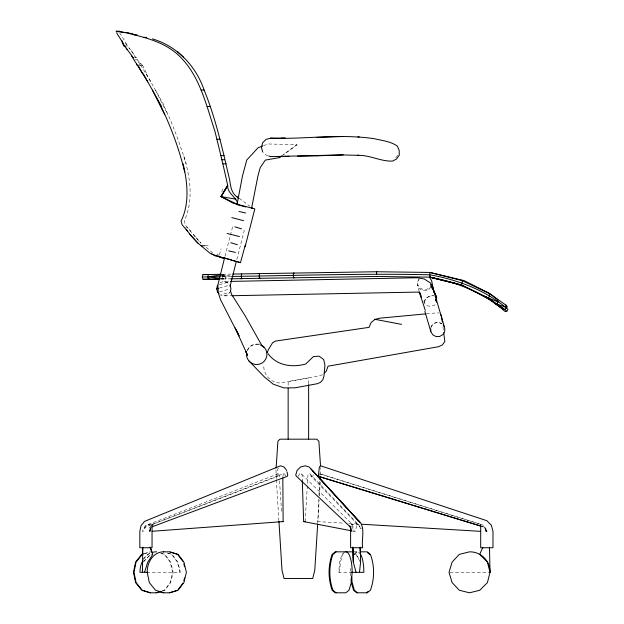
<?xml version="1.0" encoding="UTF-8"?>
<svg xmlns="http://www.w3.org/2000/svg" width="624" height="624" viewBox="0 0 624 624"><rect width="100%" height="100%" fill="white"/><g stroke="black" fill="none" stroke-linecap="round" stroke-linejoin="round"><path stroke-width="0.47" stroke-dasharray="3.12 2.34" d="M318.817 499.301L317.819 521.594L343.996 523.162M318.989 495.425L319.636 480.886M305.128 521.594L307.983 475.075L308.669 473.741L309.964 473.741L358.137 524.316L359.923 526.796L311.236 476.33L309.964 473.741M317.733 523.037L319.176 499.902M319.418 496.049L320.323 481.588M320.744 474.841L320.635 467.555M275.987 470.028L276.284 478.694M339.487 572.317L340.439 562.076L342.654 554.393L344.557 552.856M350.485 571.389L351 565.796M220.319 278.374L225.155 278.928L225.085 274.225L221.364 274.295M226.138 276.565L225.841 278.92L220.514 279.022M279.302 477.009L278.819 473.741L278.273 473.741L277.836 476.33L146.071 526.796L144.503 528.739L143.902 528.739L143.341 531.352L142.327 531.352L145.291 525.58L148.434 524.183L152.045 524.183L152.045 526.063M424.32 302.64L424.718 300.284A7.168 5.07 -16.3 0 1 433.602 295.76L429.967 296.111L426.715 297.765L424.265 301.501M221.871 192.052L222.557 188.409M221.364 276.65L224.25 276.588L223.782 278.951L222.76 278.967L222.222 276.619L222.69 274.264L232.05 274.084M224.968 256.347L232.682 226.442L233.454 226.715M236.792 259.529L244.265 230.552L243.485 230.279M219.43 254.81L221.021 248.836M278.273 473.741L148.801 524.316L148.496 525.205L146.008 526.032L144.183 528.294L144.503 528.739M152.108 525.205L152.412 524.316L283.358 473.741L284.552 473.741L285.909 476.33M151.546 525.58L152.045 524.183M283.358 473.741L282.828 477.009M278.359 467.875L277.282 470.41L276.892 475.067L277.235 476.33L277.836 476.33M419.312 278.795L417.526 282.056L418.4 279.404M431.434 284.427L429.655 287.687L426.683 289.357L422.986 289.474L419.757 287.773L417.862 284.723L418.993 291.174M430.568 287.079L429.671 288.709L426.504 290.636L422.791 290.722L419.539 288.935L417.612 285.761L417.511 281.026M430.716 327.889L432.502 324.636L435.677 322.709L439.382 322.624L442.642 324.41M298.171 476.33L299.793 473.741L301.322 473.741L352.287 524.316L354.237 531.352L355.212 531.352L357.162 524.316L358.137 524.316M247.057 350.86L250.06 346.492L254.849 344.206L260.13 344.627L258.851 343.777M395.834 157.825L398.05 154.643M149.003 528.294L150.829 526.032M143.77 561.374L150.517 554.393M143.278 562.076L150.696 554.393L152.802 554.393M351.094 525.112L352.061 524.183L357.903 524.183L360.734 525.58M263.476 145.688L267.961 143.98L297.055 144.698L283.608 154.729M345.041 551.834L341.874 554.393L339.659 562.076L338.707 572.317L351.367 572.317M354.198 553.886L356.725 551.834A20.062 6.201 -90 0 1 359.315 553.472M354.346 554.393L357.505 551.834A20.062 6.201 -90 0 1 360.672 554.393M297.055 144.698L281.151 156.296M351.749 528.739L352.474 528.294L351.78 526.032L350.828 525.205M137.038 57.314L135.502 57.829C133.318 51.441 126.929 47.518 125.26 40.927M151.655 525.759L153.317 525.205L153.013 524.316L152.412 524.316M144.55 553.543L150.072 551.834M144.105 553.823L150.556 551.834M162.536 590.811L164.377 590.242L170.173 582.559L172.661 572.317L170.173 562.076L164.377 554.393L160.696 553.254M162.1 591.092L164.861 590.242L170.656 582.559L173.144 572.317L170.656 562.076L164.861 554.393L160.259 552.973M322.53 374.759L317.53 376.288L279.958 383.003C270.527 382.871 262.774 374.026 263.89 364.658M220.108 282.578L223.673 281.549L230.482 281.408M219.313 284.739L227.276 282.438L228.626 283.717L227.276 282.438L223.673 281.549L227.269 282.438M219.313 288.085L228.181 285.519M219.453 291.907L229.211 289.084M223.954 295.877L227.518 294.848L230.092 292.172L220.35 294.988L223.954 295.877L230.763 295.745M221.231 274.825L225.085 274.225M426.457 313.817L437.089 312.819L439.078 313.131M221.348 275.629L230.997 275.441M221.481 275.629L226.122 275.535M221.941 276.635L224.78 276.58M220.888 279.006L223.782 278.951M222.222 276.619L231.013 276.471M222.76 278.967L230.303 278.827M311.236 476.33L312.64 476.33L313.326 475.067L312.897 473.203M125.003 46.051L127.312 46.051M134.737 59.873L137.038 59.873M137.038 64.997L142.163 65.512L140.111 64.997L139.597 63.976L140.111 64.997M185.429 227.838L187.738 227.838L195.413 237.058M205.655 245.762L208.221 245.762M480.691 524.183L483.764 525.58M148.801 524.316L149.401 524.316L149.705 525.205M351.312 524.316L352.287 524.316M361.491 528.739L360.516 528.739L359.572 526.032M353.808 551.834L359.65 551.834M352.583 554.393L356.288 554.393L359.744 560.539M146.741 572.317L180.367 572.317L177.879 562.076L172.084 554.393L167.482 552.973M449.99 572.317L489.052 572.317M348.839 523.45L359.502 524.09M351.374 530.798L354.237 531.352M166.998 552.973L171.6 554.393L177.395 562.076L179.884 572.317M319.379 473.741L480.691 524.316L480.691 525.205M480.691 524.316L319.777 473.741L319.901 475.075M267.922 155.704L266.081 155.087L263.32 152.63M216.926 253.952L218.4 254.982M239.164 198.284L249.748 206.138M212.659 252.931L205.655 246.784M138.06 61.924L142.67 65.512L146.773 73.702M140.626 64.997L150.868 81.892M195.928 237.565L201.053 243.204L192.855 233.984M142.67 65.512L135.502 57.829L134.48 55.271M189.275 229.375L190.811 231.426M187.738 227.838L185.172 224.765L184.15 221.185C193.877 200.499 190.234 176.662 183.635 155.633M119.629 32.737L124.753 40.927L126.797 46.051M132.943 53.219L129.355 48.095M301.322 473.741L302.094 475.075L302.289 480.886M146.258 73.702L164.689 106.478M355.992 554.393L360.321 562.076M155.477 90.09L167.762 114.668M423.719 301.298L424.507 302.991A7.168 5.07 -16.3 0 0 436.059 304.184M164.182 106.478C173.238 124.956 179.93 144.331 186.202 163.831M286.673 470.41L287.102 472.267M442.962 326.945L443.461 330.814M350.485 573.245L350.743 576.038M279.552 480.886L281.588 511.906M276.338 479.661L278.873 520.143M417.589 284.739L417.612 285.761M308.63 383.698L308.63 377.863L288.148 381.537L288.148 387.301M143.426 558.831A20.062 16.232 -90 0 1 150.4 552.95M143.387 559.619A20.062 16.232 90 0 1 150.883 552.95M247.377 350.048A10.241 10.241 0 0 1 260.13 344.627M430.997 327.007A7.168 7.168 0 0 1 441.932 323.817"/><path stroke-width="0.94" d="M352.63 551.702L352.693 547.225M142.529 553.979L142.639 547.225M142.826 547.225L142.412 572.317L142.568 570.453M231.598 276.448C297.687 275.582 363.776 273.234 429.866 274.81C458.102 279.841 486.244 290.425 507.959 309.348L506.688 311.524L505.151 311.548C484.325 292.952 457.189 282.243 429.881 277.157L429.803 272.454L462.283 280.652L462.228 282.711L461.417 284.918L460.66 284.934L429.835 277.157L376.475 276.455M319.722 478.951L319.855 476.042M317.671 524.004L314.777 570.266L312.725 578.464L284.053 578.464L282.001 570.266L278.936 521.11M276.112 468.109L277.906 441.223L279.958 439.179L316.828 439.179L318.872 441.223L320.525 465.8L319.355 467.033L318.373 476.33L483.327 526.796M359.455 572.317L360.61 562.076L360.298 547.225M233.314 260.614L240.482 262.657L245.318 244.967M241.636 273.905L241.332 276.26L241.714 278.616L242.393 278.6L230.708 278.827M353.473 549.916L352.88 554.393L353.309 562.076L356.047 572.317M251.527 208.51L257.876 176.225L260.153 167.731L265.309 160.103L279.24 157.63L281.424 156.179M435.934 300.877L436.652 297.352L432.861 288.74M230.116 286.143L236.309 261.394L240.482 262.657M150.524 528.739L149.963 531.352L149.549 531.352L150.977 527.202M435.88 300.659L436.644 297.297L430.966 284.443L432.331 288.943M183.869 580.694L184.548 577.902M219.016 293.701L217.682 292.422L216.645 288.85L217.534 285.254M230.318 291.275L230.981 288.569L229.991 285.004M245.092 246.784L254.818 208.892L233.314 203.26L221.021 196.599L227.674 185.336C223.751 167.107 219.336 149.191 214.874 131.056C206.037 104.465 199.508 74.443 178.004 54.756C163.706 41.675 144.027 37.175 125.775 32.737L120.143 31.715M224.484 258.219L217.862 285.168L218.252 292.64L220.561 299.762L239.07 336.001L236.449 330.119M220.818 274.295L208.361 274.552L207.745 276.916L208.432 279.263L219.586 279.037M209.742 279.24L203.042 279.31L202.238 276.97L202.972 274.599L208.634 274.544M144.518 572.317L147.794 562.076L152.802 554.393L150.314 547.225M376.701 274.1L376.576 271.744L430.045 272.446L464.162 280.621L489.778 293.537L497.601 299.567L497.944 301.844L497.156 304.192L503.654 309.637L487.781 298.077L490.901 300.121M267.142 352.778L268.445 349.502L272.61 342.732L275.332 341.11L368.995 327.366L371.077 322.639L375.047 319.34L380.078 318.154L425.498 313.903M482.836 547.225L479.762 554.393L487.445 562.076L490.004 572.317L487.445 582.559L479.762 590.242L469.521 592.8L459.28 590.242L452.111 582.559L449.038 572.317L452.111 562.076L459.28 554.393L469.521 551.834A20.062 20.062 0 0 1 490.004 572.317L489.497 547.225M506.688 311.524L505.19 309.613L506.368 307.351L505.9 305.066L489.31 293.545L462.283 280.652M226.138 188.409L221.021 196.599L237.557 204.383M178.199 589.469L182.84 583.323M142.264 554.393L136.055 562.076L133.981 572.317L136.055 582.559L142.264 590.242L150.556 592.8M324.418 372.949L326.297 371.132L328.029 366.202L438.571 346.71L442.416 344.916L444.85 341.445L443.711 332.748M336.079 551.834L332.912 554.393C328.84 565.89 328.84 578.744 332.912 590.242L336.079 592.8M366.467 592.8L368.363 591.263M279.24 157.63L280.371 156.835M442.868 334.55L439.694 336.476L435.981 336.554L432.728 334.768L430.802 331.601L424.866 311.282M133.965 57.314L132.943 57.829C129.8 51.909 124.215 47.401 122.187 40.927M262.579 146.032L258.094 147.74L246.776 160.001L242.424 176.225L237.034 204.617L245.786 206.981M152.084 526.796L287.212 476.33L287.758 475.067L287.102 472.267M143.621 553.823L141.781 554.393L135.572 562.076L133.497 572.317L135.572 582.559L141.781 590.242L150.072 592.8L156.569 592.8L161.179 591.38M156.086 592.8L160.696 591.38M169.33 592.8L177.622 590.242M216.645 288.85L218.423 288.343M220.264 274.973L207.745 276.916L202.238 276.97M270.855 138.169L266.081 139.339L262.626 142.795L261.479 147.404L262.626 152.014M152.178 531.281L283.124 521.594L282.828 477.976M270.855 156.608L341.866 154.908L358.745 155.345L357.357 155.345C369.541 154.768 380.624 161.639 392.621 161.086L396.458 159.058L399.29 155.111L399.181 150.251L397.27 146.047C390.632 141.359 382.184 140.611 374.494 138.739C340.127 133.536 305.237 139.37 270.683 138.193L285.308 138.193L281.346 138.169M316.703 137.413L343.255 136.477M316.703 155.844L343.255 154.908M220.046 276.674L207.745 276.916L220.319 278.374M208.712 279.256L219.227 279.045M230.482 281.408L417.206 277.75L424.187 278.951L430.474 283.007L431.527 285.067L433.859 291.112L444.272 326.578M231.738 295.729L417.487 292.087L419.757 292.453M232.877 274.076L259.561 273.585L259.178 275.941L259.631 278.288M260.473 278.281L240.536 278.632L241.472 278.616M279.365 156.476L289.013 156.32M297.523 156.172L316.992 155.844M376.81 271.744L293.35 273.086L293.428 277.797L376.88 276.448M258.383 273.601L294.122 273.078M258.461 278.312L294.193 277.781M430.115 277.157L429.632 277.165L457.891 283.795M203.042 279.31L210.116 279.232M202.972 274.599L208.361 274.552M116.041 31.2L119.114 31.2M121.68 31.715L117.577 31.715L116.555 31.2M121.68 32.222L128.848 32.737M133.965 34.788L137.038 34.788M143.699 37.346L146.773 37.346M125.26 46.051L123.724 46.051L121.68 40.927L116.555 32.737M136.016 62.946L137.038 64.997L138.06 65.512M201.053 90.09L204.118 90.09C216.06 119.129 222.565 149.846 229.726 180.219C230.654 186.888 231.691 194.368 238.407 197.722M207.191 106.478L210.265 106.478M357.872 136.921L359.26 136.921M216.926 139.246L219.999 139.246M221.021 155.633L224.094 155.633M221.536 159.728L224.609 159.728M223.072 163.831L226.138 163.831M186.202 229.375L190.811 235.521L197.98 243.204L201.053 245.762L205.148 245.762M282.22 521.594L283.124 521.594M302.289 480.886L303.662 521.594L305.128 521.594M163.316 551.834L169.814 551.834L178.105 554.393L183.901 562.076L186.389 572.317L183.901 582.559L178.105 590.242L169.814 592.8L163.316 592.8L159.627 591.661M353.808 551.834L335.299 551.834L332.132 554.393C328.06 565.89 328.06 578.744 332.132 590.242L335.299 592.8L345.821 592.8L348.988 590.242L351.359 582.559L352.147 572.317A20.062 6.201 -90 0 0 345.821 551.834M360.43 551.834L367.247 551.834L370.414 554.393C374.626 565.804 374.626 578.83 370.414 590.242L367.247 592.8L356.725 592.8L353.558 590.242L351.343 582.559L351 578.838M147.802 572.317L140.002 572.317A20.062 16.232 90 0 1 142.912 560.422M351.179 572.317L363.839 572.317A20.062 6.201 -90 0 0 360.672 554.393M318.373 476.33L480.691 526.094L480.691 547.739L492.983 547.739L492.983 531.352L491.338 525.205L486.837 520.705L320.525 465.8M361.444 524.207L480.691 531.352M129.87 33.251L132.943 33.758M235.872 199.165L221.021 196.599L227.674 185.336C227.152 193.175 235.537 196.482 237.697 203.182M375.047 319.34L401.528 324.371M303.662 521.594L351.374 530.798M238.945 211.45L245.599 212.987M243.555 220.67L231.777 217.597M239.452 236.543L227.167 233.47M228.704 250.879L235.357 252.416M429.881 277.157L461.417 284.918L488.53 298.069L497.944 301.844M218.969 256.519L236.894 261.635M231.777 260.099L223.072 257.54M234.85 226.816L241.504 228.86M230.747 242.689L237.409 244.741M170.251 552.115L177.622 554.393L182.84 561.304M163.8 592.8L155.509 590.242L149.3 582.559L147.225 572.317A20.062 16.232 -90 0 1 163.8 551.834M268.843 156.008L270.683 156.624M223.579 258.562L210.265 253.445L201.053 245.762M506.368 307.351L497.156 304.192L488.53 298.069L489.567 295.784L489.31 293.545M152.404 38.883C177.068 46.145 195.897 65.848 204.118 90.09M495.62 304.216L499.028 305.627M119.629 31.2L120.65 31.715M435.123 296.533L436.644 297.297M461.417 284.918L487.188 298.093M482.742 295.448L486.938 297.64L485.246 296.72M211.801 253.952L215.389 256.004L218.462 256.004L219.999 257.026M485.347 296.595L486.97 297.586M505.19 309.613L497.156 304.192L495.815 304.216L493.756 302.281M260.863 345.134L264.498 347.638M251.254 207.262L252.767 208.377M367.731 552.856L369.634 554.393M357.505 592.8L354.346 590.242L352.131 582.559L351.608 576.974M177.497 51.683L183.635 57.314M500.159 306.407L503.654 309.637M268.164 353.761C276.775 365.765 292.453 367.817 305.83 363.956L313.482 356.53L319.184 356.171L323.739 359.619L324.932 365.212L323.903 376.42L322.834 379.766L320.463 382.364L317.226 383.729L295.175 387.8L283.897 387.902L273.242 384.181L264.49 377.068L248.914 360.929M127.312 49.631L126.282 48.095M135.502 62.439L131.407 55.271M136.523 63.976L137.038 64.997M312.257 470.41L359.783 522.132L311.056 469.053M192.855 237.565L197.98 243.204M189.782 233.984L192.34 237.058M236.894 196.599L238.43 198.526M505.9 305.066L507.468 307.094M286.673 470.41L284.138 467.033L280.488 465.8L144.464 521.422L141.071 525.619L139.823 531.352L139.823 547.739L152.045 547.739L152.045 526.063M187.738 231.426L182.099 224.765L181.077 221.185C189.751 203.174 187.504 182.66 183.128 163.831M137.553 65.512L147.794 81.892M429.733 277.649L431.629 280.699L433.82 291.728M261.292 344.487L244.928 315.409L231.652 294.481L230.334 290.41M143.185 73.702L161.616 106.478M138.528 66.331L142.67 73.702M484.645 527.202L486.837 531.352L485.948 531.352L485.254 528.739M152.404 90.09L164.689 114.668M420.966 295.394L419.39 292.016L421.356 297.25M440.684 314.348L441.503 316.189L442.33 322.117M161.109 106.478C171.14 127.514 179.338 149.339 184.665 172.021M235.147 327.85L247.588 355.306L245.895 351.476L246.698 354.136M150.134 547.225L151.687 551.702M419.297 292.079L425.287 310.315M350.524 528.278L349.83 526.032L350.181 526.796L296.494 476.33L295.729 475.067L297.071 470.41L300.479 467.033L305.23 465.8L309.262 467.033L357.646 519.886C366.358 526.141 361.101 538.941 362.638 547.739L350.61 547.739L350.61 527.506M432.76 287.149L434.203 292.789M435.895 299.364L436.613 302.18M183.869 563.94L184.548 566.732M350.782 528.739L350.992 531.352L350.672 527.475M430.739 328.817L430.802 331.601M360.001 547.225L360.079 550.937M352.989 547.225L353.309 562.076M308.63 384.673L308.63 439.179M288.148 388.261L288.148 439.179M151.819 552.583A20.062 16.232 90 0 1 156.569 551.834M260.941 344.955A10.241 10.241 0 0 1 266.549 357.123A10.241 10.241 0 0 1 255.325 364.432A10.241 10.241 0 0 1 246.464 354.385M443.258 325.088A7.168 7.168 0 0 1 443.461 333.84"/></g></svg>
